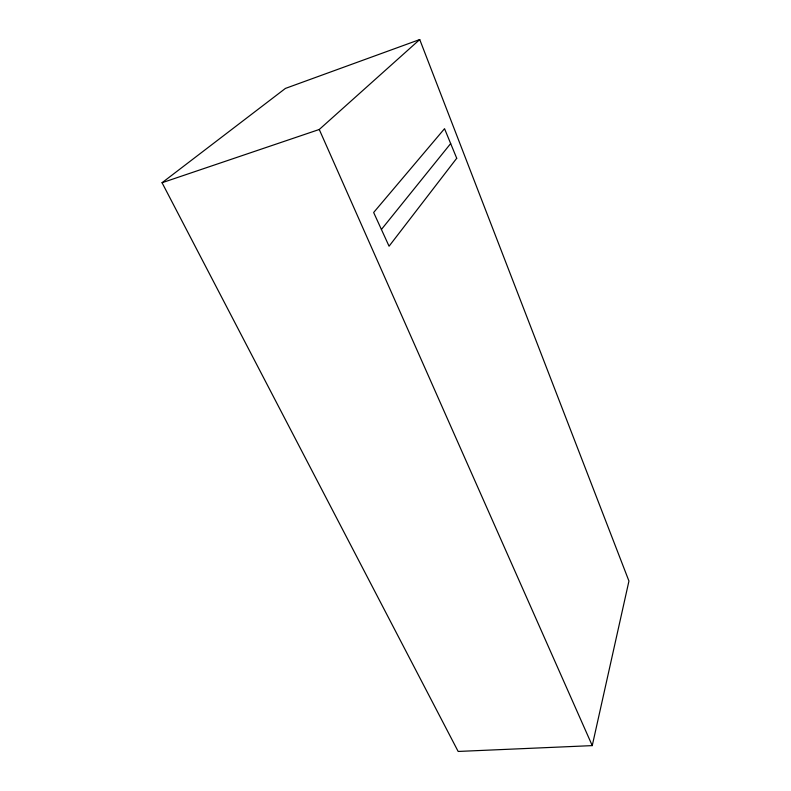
<?xml version="1.0" encoding="UTF-8"?>
<svg xmlns="http://www.w3.org/2000/svg" width="791" height="791" viewBox="0 0 791 791"><rect width="100%" height="100%" fill="white"/><g stroke="black" fill="none" stroke-linecap="round" stroke-linejoin="round"><path stroke-width="1.19" d="M592.251 745.616L628.944 581.039L419.734 39.55L285.422 88.414L162.056 182.731L458.157 751.45L592.251 745.616L319.257 129.487L419.734 39.55M381.41 229.469L450.662 143.566M162.056 182.731L319.257 129.487M456.723 158.269L389.063 246.209L373.649 212.492L444.532 128.676L456.723 158.269"/></g></svg>
